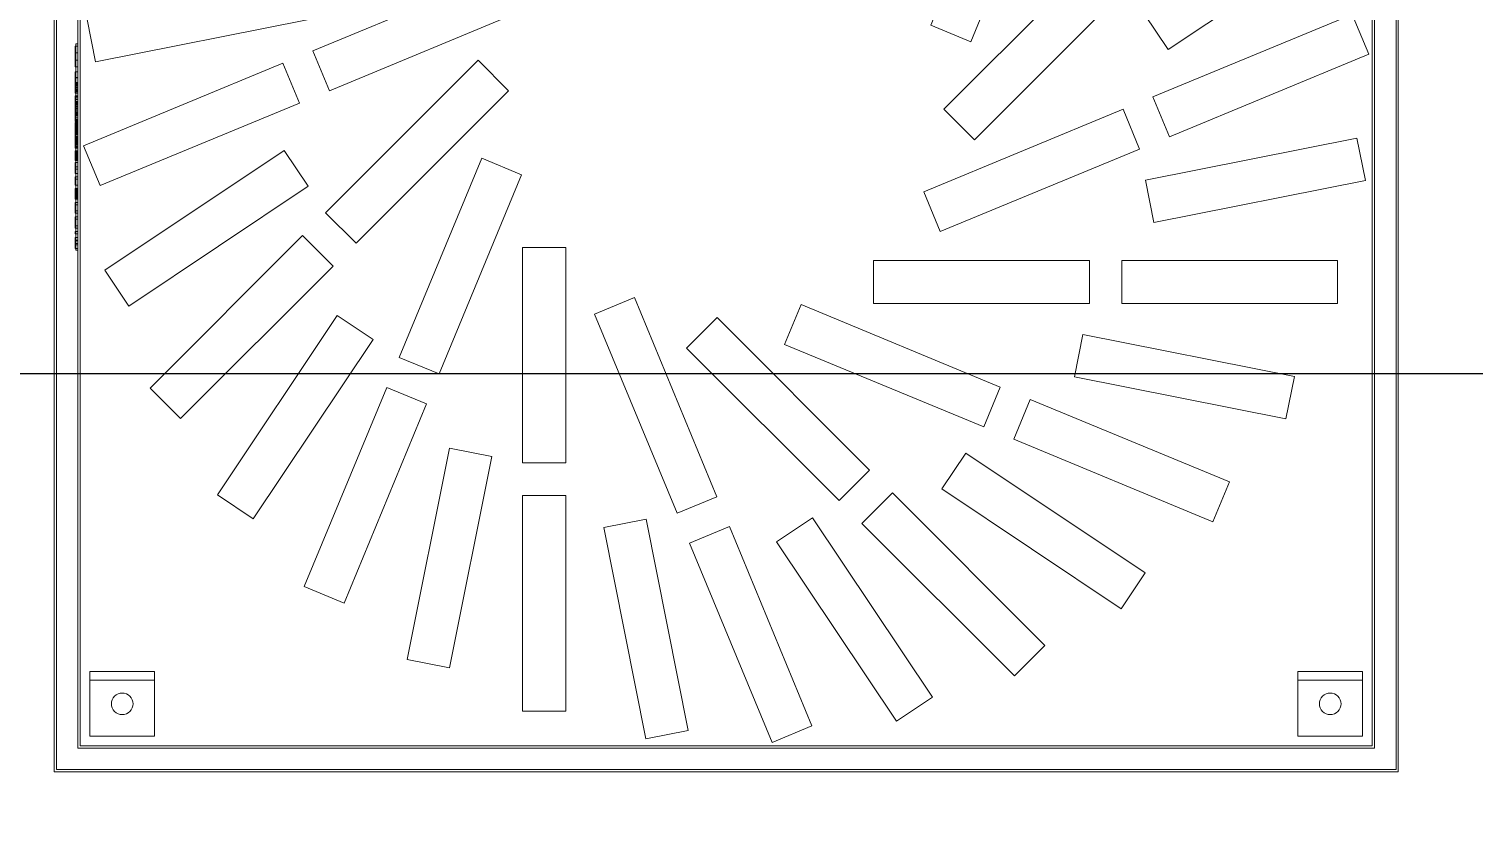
# Model space of a CAD drawing. Header units: inches. Extents: x -772 to 6765, y -813 to 4093.
# Drawn here: x 1414.7 to 1481.7, y 1009 to 1045.8 of the extents above; entities that cross this region are included whole.
import ezdxf

# ---------------------------------------------------------------- set-up
doc = ezdxf.new("R2010")
doc.units = ezdxf.units.IN
doc.header["$MEASUREMENT"] = 0
doc.layers.add('MTY-EMIS-KANALI', color=150, linetype='Continuous', lineweight=0)
doc.layers.add('VDI3805_Objects', color=7, linetype='Continuous', lineweight=0)
doc.layers.add('MTY-UFLEME-KANALI', color=20, linetype='Continuous')

# ---------------------------------------------------------------- blocks, each defined once
blk = doc.blocks.new('150_970_03')
at = {"layer": 'VDI3805_Objects', "color": 7}
for p, q in [((-0.0696, 0.3005), (-0.0696, 0.3015)), ((-0.0696, 0.3015), (0.026, 0.3015)), ((0.026, 0.3005), (0.026, 0.3015)), ((0.026, 0.3005), (-0.0696, 0.3005))]:
    blk.add_line(p, q, dxfattribs=at)
at = {"layer": 'VDI3805_Objects', "color": 38}
for p, q in [((-0.06715, 0.3018), (-0.06884, 0.3018)), ((-0.06884, 0.3018), (-0.06884, 0.3006)), ((-0.06884, 0.3018), (-0.0666, 0.3018)), ((-0.06527, 0.3018), (-0.06715, 0.3018)), ((-0.06715, 0.3018), (-0.06715, 0.3006)), ((-0.0666, 0.3018), (-0.0666, 0.3006)), ((-0.065, 0.3018), (-0.06527, 0.3018)), ((-0.06527, 0.3018), (-0.06527, 0.3006)), ((-0.065, 0.3018), (-0.06382, 0.3018)), ((-0.065, 0.3018), (-0.065, 0.3006)), ((-0.06382, 0.3018), (-0.06382, 0.3006)), ((-0.06094, 0.3018), (-0.06214, 0.3018)), ((-0.06214, 0.3006), (-0.06214, 0.3018)), ((-0.06094, 0.3006), (-0.06094, 0.3018)), ((-0.05834, 0.3018), (-0.05944, 0.3018)), ((-0.05944, 0.3018), (-0.05944, 0.3006)), ((-0.05944, 0.3018), (-0.05833, 0.3018)), ((-0.05532, 0.3018), (-0.05834, 0.3018)), ((-0.05834, 0.3018), (-0.05834, 0.3006)), ((-0.05833, 0.3018), (-0.05833, 0.3006)), ((-0.05833, 0.3018), (-0.05534, 0.3018)), ((-0.05534, 0.3018), (-0.05534, 0.3006)), ((-0.05534, 0.3018), (-0.05414, 0.3018)), ((-0.05414, 0.3018), (-0.05532, 0.3018)), ((-0.05532, 0.3018), (-0.05532, 0.3006)), ((-0.05414, 0.3018), (-0.05414, 0.3006)), ((-0.05134, 0.3018), (-0.05254, 0.3018)), ((-0.05254, 0.3018), (-0.05254, 0.3006)), ((-0.04864, 0.3018), (-0.05134, 0.3018)), ((-0.05134, 0.3018), (-0.05134, 0.3006)), ((-0.04864, 0.3018), (-0.04754, 0.3018)), ((-0.04864, 0.3018), (-0.04864, 0.3006)), ((-0.04754, 0.3018), (-0.04754, 0.3006)), ((-0.04592, 0.3018), (-0.04593, 0.3018)), ((-0.04593, 0.3018), (-0.04593, 0.3006)), ((-0.04593, 0.3018), (-0.04537, 0.3018)), ((-0.04537, 0.3018), (-0.04593, 0.3018)), ((-0.04593, 0.3018), (-0.04593, 0.3006)), ((-0.04593, 0.3018), (-0.04592, 0.3018)), ((-0.04592, 0.3018), (-0.04559, 0.3018)), ((-0.04558, 0.3018), (-0.04592, 0.3018)), ((-0.04592, 0.3018), (-0.04592, 0.3006)), ((-0.04559, 0.3018), (-0.04559, 0.3006)), ((-0.04559, 0.3018), (-0.04532, 0.3018)), ((-0.04531, 0.3018), (-0.04558, 0.3018)), ((-0.04558, 0.3018), (-0.04558, 0.3006)), ((-0.04537, 0.3018), (-0.04537, 0.3006)), ((-0.04537, 0.3018), (-0.04477, 0.3018)), ((-0.04477, 0.3018), (-0.04537, 0.3018)), ((-0.04537, 0.3018), (-0.04537, 0.3006)), ((-0.04532, 0.3018), (-0.04532, 0.3006)), ((-0.04532, 0.3018), (-0.045, 0.3018)), ((-0.04499, 0.3018), (-0.04531, 0.3018)), ((-0.04531, 0.3018), (-0.04531, 0.3006)), ((-0.045, 0.3018), (-0.045, 0.3006)), ((-0.045, 0.3018), (-0.04465, 0.3018)), ((-0.04464, 0.3018), (-0.04499, 0.3018)), ((-0.04499, 0.3018), (-0.04499, 0.3006)), ((-0.04477, 0.3018), (-0.04477, 0.3006)), ((-0.04477, 0.3018), (-0.04415, 0.3018)), ((-0.04415, 0.3018), (-0.04477, 0.3018)), ((-0.04477, 0.3018), (-0.04477, 0.3006)), ((-0.04465, 0.3018), (-0.04465, 0.3006)), ((-0.04465, 0.3018), (-0.04428, 0.3018)), ((-0.04427, 0.3018), (-0.04464, 0.3018)), ((-0.04464, 0.3018), (-0.04464, 0.3006)), ((-0.04428, 0.3018), (-0.04428, 0.3006)), ((-0.04428, 0.3018), (-0.04392, 0.3018)), ((-0.04391, 0.3018), (-0.04427, 0.3018)), ((-0.04427, 0.3018), (-0.04427, 0.3006)), ((-0.04415, 0.3018), (-0.04415, 0.3006)), ((-0.04415, 0.3018), (-0.04353, 0.3018)), ((-0.04353, 0.3018), (-0.04415, 0.3018)), ((-0.04415, 0.3018), (-0.04415, 0.3006)), ((-0.04392, 0.3018), (-0.04392, 0.3006)), ((-0.04392, 0.3018), (-0.04356, 0.3018)), ((-0.04355, 0.3018), (-0.04391, 0.3018)), ((-0.04391, 0.3018), (-0.04391, 0.3006)), ((-0.04356, 0.3018), (-0.04356, 0.3006)), ((-0.04356, 0.3018), (-0.04323, 0.3018)), ((-0.04322, 0.3018), (-0.04355, 0.3018)), ((-0.04355, 0.3018), (-0.04355, 0.3006)), ((-0.04353, 0.3018), (-0.04353, 0.3006)), ((-0.04353, 0.3018), (-0.04294, 0.3018)), ((-0.04294, 0.3018), (-0.04353, 0.3018)), ((-0.04353, 0.3018), (-0.04353, 0.3006)), ((-0.04323, 0.3018), (-0.04323, 0.3006)), ((-0.04323, 0.3018), (-0.04294, 0.3018)), ((-0.04293, 0.3018), (-0.04322, 0.3018)), ((-0.04322, 0.3018), (-0.04322, 0.3006)), ((-0.04294, 0.3018), (-0.04294, 0.3006)), ((-0.04294, 0.3018), (-0.0427, 0.3018)), ((-0.04294, 0.3018), (-0.04294, 0.3006)), ((-0.04294, 0.3018), (-0.04239, 0.3018)), ((-0.04239, 0.3018), (-0.04294, 0.3018)), ((-0.04294, 0.3018), (-0.04294, 0.3006)), ((-0.0427, 0.3018), (-0.04293, 0.3018)), ((-0.04293, 0.3018), (-0.04293, 0.3006)), ((-0.0427, 0.3018), (-0.0427, 0.3006)), ((-0.0427, 0.3018), (-0.04253, 0.3018)), ((-0.04252, 0.3018), (-0.0427, 0.3018)), ((-0.0427, 0.3018), (-0.0427, 0.3006)), ((-0.04253, 0.3018), (-0.04253, 0.3006)), ((-0.04253, 0.3018), (-0.04241, 0.3018)), ((-0.04241, 0.3018), (-0.04252, 0.3018)), ((-0.04252, 0.3018), (-0.04252, 0.3006)), ((-0.04241, 0.3018), (-0.04241, 0.3006)), ((-0.04241, 0.3018), (-0.04238, 0.3018)), ((-0.04238, 0.3018), (-0.04241, 0.3018)), ((-0.04241, 0.3018), (-0.04241, 0.3006)), ((-0.04239, 0.3018), (-0.04239, 0.3006)), ((-0.04239, 0.3018), (-0.04191, 0.3018)), ((-0.04191, 0.3018), (-0.04239, 0.3018)), ((-0.04239, 0.3018), (-0.04239, 0.3006)), ((-0.04238, 0.3018), (-0.04238, 0.3006)), ((-0.04191, 0.3018), (-0.04191, 0.3006)), ((-0.04191, 0.3018), (-0.04152, 0.3018)), ((-0.04152, 0.3018), (-0.04191, 0.3018)), ((-0.04191, 0.3018), (-0.04191, 0.3006)), ((-0.04152, 0.3018), (-0.04152, 0.3006)), ((-0.04152, 0.3018), (-0.04123, 0.3018)), ((-0.04123, 0.3018), (-0.04123, 0.3006)), ((-0.04123, 0.3018), (-0.04105, 0.3018)), ((-0.04105, 0.3018), (-0.04105, 0.3006)), ((-0.04105, 0.3018), (-0.04099, 0.3018)), ((-0.04099, 0.3018), (-0.04099, 0.3006)), ((-0.03944, 0.3018), (-0.03564, 0.3018)), ((-0.03944, 0.3018), (-0.03944, 0.3006)), ((-0.03944, 0.3018), (-0.03674, 0.3018)), ((-0.03674, 0.3018), (-0.03674, 0.3006)), ((-0.03564, 0.3018), (-0.03564, 0.3006)), ((-0.02894, 0.3018), (-0.03414, 0.3018)), ((-0.03414, 0.3018), (-0.03414, 0.3006)), ((-0.03414, 0.3018), (-0.03214, 0.3018)), ((-0.03214, 0.3018), (-0.03214, 0.3006)), ((-0.03214, 0.3018), (-0.03094, 0.3018)), ((-0.03094, 0.3018), (-0.03094, 0.3006)), ((-0.03094, 0.3018), (-0.02894, 0.3018)), ((-0.02894, 0.3018), (-0.02894, 0.3006)), ((-0.02808, 0.3018), (-0.02812, 0.3018)), ((-0.02812, 0.3018), (-0.02812, 0.3006)), ((-0.02808, 0.3018), (-0.02794, 0.3018)), ((-0.02808, 0.3018), (-0.02808, 0.3006)), ((-0.02794, 0.3018), (-0.02794, 0.3006)), ((-0.02794, 0.3018), (-0.02773, 0.3018)), ((-0.02776, 0.3006), (-0.02776, 0.3018)), ((-0.02776, 0.3018), (-0.02772, 0.3018)), ((-0.02773, 0.3018), (-0.02773, 0.3006)), ((-0.02773, 0.3018), (-0.02745, 0.3018)), ((-0.02772, 0.3006), (-0.02772, 0.3018)), ((-0.02772, 0.3018), (-0.02761, 0.3018)), ((-0.02761, 0.3006), (-0.02761, 0.3018)), ((-0.02761, 0.3018), (-0.02743, 0.3018)), ((-0.02745, 0.3018), (-0.02745, 0.3006)), ((-0.02745, 0.3018), (-0.0271, 0.3018)), ((-0.02743, 0.3006), (-0.02743, 0.3018)), ((-0.02743, 0.3018), (-0.02719, 0.3018)), ((-0.02719, 0.3006), (-0.02719, 0.3018)), ((-0.02719, 0.3018), (-0.0269, 0.3018)), ((-0.0271, 0.3018), (-0.0271, 0.3006)), ((-0.0271, 0.3018), (-0.0267, 0.3018)), ((-0.02628, 0.3018), (-0.02695, 0.3018)), ((-0.02695, 0.3018), (-0.02695, 0.3006)), ((-0.02695, 0.3018), (-0.0265, 0.3018)), ((-0.02693, 0.3018), (-0.02695, 0.3018)), ((-0.02695, 0.3018), (-0.02694, 0.3018)), ((-0.02695, 0.3018), (-0.02695, 0.3006)), ((-0.02694, 0.3018), (-0.0269, 0.3018)), ((-0.02694, 0.3018), (-0.02694, 0.3006)), ((-0.02687, 0.3018), (-0.02693, 0.3018)), ((-0.02693, 0.3018), (-0.02693, 0.3006)), ((-0.0269, 0.3006), (-0.0269, 0.3018)), ((-0.0269, 0.3018), (-0.02656, 0.3018)), ((-0.0269, 0.3018), (-0.02684, 0.3018)), ((-0.0269, 0.3018), (-0.0269, 0.3006)), ((-0.0268, 0.3018), (-0.02687, 0.3018)), ((-0.02687, 0.3018), (-0.02687, 0.3006)), ((-0.02674, 0.3018), (-0.02684, 0.3018)), ((-0.02684, 0.3018), (-0.02684, 0.3006)), ((-0.02669, 0.3018), (-0.0268, 0.3018)), ((-0.0268, 0.3018), (-0.0268, 0.3006)), ((-0.02663, 0.3018), (-0.02674, 0.3018)), ((-0.02674, 0.3018), (-0.02674, 0.3006)), ((-0.0267, 0.3018), (-0.0267, 0.3006)), ((-0.0267, 0.3018), (-0.02627, 0.3018)), ((-0.02657, 0.3018), (-0.02669, 0.3018)), ((-0.02669, 0.3018), (-0.02669, 0.3006)), ((-0.0265, 0.3018), (-0.02663, 0.3018)), ((-0.02663, 0.3018), (-0.02663, 0.3006)), ((-0.02643, 0.3018), (-0.02657, 0.3018)), ((-0.02657, 0.3018), (-0.02657, 0.3006)), ((-0.02656, 0.3006), (-0.02656, 0.3018)), ((-0.02656, 0.3018), (-0.0262, 0.3018)), ((-0.02653, 0.3006), (-0.02653, 0.3018)), ((-0.02653, 0.3018), (-0.02652, 0.3018)), ((-0.02652, 0.3006), (-0.02652, 0.3018)), ((-0.02652, 0.3018), (-0.0265, 0.3018)), ((-0.02635, 0.3018), (-0.0265, 0.3018)), ((-0.0265, 0.3018), (-0.0265, 0.3006)), ((-0.0265, 0.3018), (-0.0265, 0.3006)), ((-0.0265, 0.3018), (-0.02582, 0.3018)), ((-0.0265, 0.3006), (-0.0265, 0.3018)), ((-0.0265, 0.3018), (-0.02647, 0.3018)), ((-0.02647, 0.3006), (-0.02647, 0.3018)), ((-0.02647, 0.3018), (-0.02643, 0.3018)), ((-0.02628, 0.3018), (-0.02643, 0.3018)), ((-0.02643, 0.3018), (-0.02643, 0.3006)), ((-0.02643, 0.3006), (-0.02643, 0.3018)), ((-0.02643, 0.3018), (-0.02638, 0.3018)), ((-0.02638, 0.3006), (-0.02638, 0.3018)), ((-0.02638, 0.3018), (-0.02633, 0.3018)), ((-0.0262, 0.3018), (-0.02635, 0.3018)), ((-0.02635, 0.3018), (-0.02635, 0.3006)), ((-0.02633, 0.3006), (-0.02633, 0.3018)), ((-0.02633, 0.3018), (-0.02626, 0.3018)), ((-0.02628, 0.3018), (-0.02628, 0.3006)), ((-0.02627, 0.3018), (-0.02627, 0.3006)), ((-0.02627, 0.3018), (-0.02582, 0.3018)), ((-0.02626, 0.3006), (-0.02626, 0.3018)), ((-0.0262, 0.3018), (-0.02626, 0.3018)), ((-0.0262, 0.3006), (-0.0262, 0.3018)), ((-0.0262, 0.3018), (-0.02582, 0.3018)), ((-0.02492, 0.3018), (-0.0262, 0.3018)), ((-0.0262, 0.3018), (-0.0262, 0.3006)), ((-0.02529, 0.3018), (-0.0262, 0.3018)), ((-0.02582, 0.3006), (-0.02582, 0.3018)), ((-0.02582, 0.3018), (-0.02544, 0.3018)), ((-0.02582, 0.3018), (-0.02537, 0.3018)), ((-0.02582, 0.3018), (-0.02582, 0.3006)), ((-0.02582, 0.3018), (-0.02529, 0.3018)), ((-0.02544, 0.3006), (-0.02544, 0.3018)), ((-0.02544, 0.3018), (-0.02508, 0.3018)), ((-0.02494, 0.3018), (-0.02537, 0.3018)), ((-0.02537, 0.3018), (-0.02537, 0.3006)), ((-0.02529, 0.3018), (-0.02529, 0.3006)), ((-0.02529, 0.3018), (-0.02492, 0.3018)), ((-0.02508, 0.3006), (-0.02508, 0.3018)), ((-0.02508, 0.3018), (-0.02474, 0.3018)), ((-0.02454, 0.3018), (-0.02494, 0.3018)), ((-0.02494, 0.3018), (-0.02494, 0.3006)), ((-0.02492, 0.3018), (-0.02492, 0.3006)), ((-0.02474, 0.3006), (-0.02474, 0.3018)), ((-0.02474, 0.3018), (-0.02445, 0.3018)), ((-0.02419, 0.3018), (-0.02454, 0.3018)), ((-0.02454, 0.3018), (-0.02454, 0.3006)), ((-0.02445, 0.3006), (-0.02445, 0.3018)), ((-0.02445, 0.3018), (-0.02421, 0.3018)), ((-0.02421, 0.3006), (-0.02421, 0.3018)), ((-0.02421, 0.3018), (-0.02403, 0.3018)), ((-0.02391, 0.3018), (-0.02419, 0.3018)), ((-0.02419, 0.3018), (-0.02419, 0.3006)), ((-0.02403, 0.3006), (-0.02403, 0.3018)), ((-0.02403, 0.3018), (-0.02392, 0.3018)), ((-0.02392, 0.3006), (-0.02392, 0.3018)), ((-0.02388, 0.3018), (-0.02392, 0.3018)), ((-0.02391, 0.3018), (-0.0237, 0.3018)), ((-0.02391, 0.3018), (-0.02391, 0.3006)), ((-0.02388, 0.3006), (-0.02388, 0.3018)), ((-0.0237, 0.3018), (-0.0237, 0.3006)), ((-0.0237, 0.3018), (-0.02356, 0.3018)), ((-0.02356, 0.3018), (-0.02356, 0.3006)), ((-0.02356, 0.3018), (-0.02352, 0.3018)), ((-0.02352, 0.3018), (-0.02352, 0.3006)), ((-0.02205, 0.3018), (-0.0224, 0.3018)), ((-0.0224, 0.3018), (-0.0224, 0.3006)), ((-0.0224, 0.3018), (-0.01929, 0.3018)), ((-0.01894, 0.3018), (-0.02205, 0.3018)), ((-0.02205, 0.3018), (-0.02205, 0.3006)), ((-0.01881, 0.3018), (-0.02192, 0.3018)), ((-0.02192, 0.3018), (-0.02192, 0.3006)), ((-0.02192, 0.3018), (-0.01351, 0.3018)), ((-0.02119, 0.3018), (-0.02155, 0.3018)), ((-0.02155, 0.3018), (-0.02155, 0.3006)), ((-0.02155, 0.3018), (-0.01844, 0.3018)), ((-0.01808, 0.3018), (-0.02119, 0.3018)), ((-0.02119, 0.3018), (-0.02119, 0.3006)), ((-0.02035, 0.3018), (-0.0207, 0.3018)), ((-0.0207, 0.3018), (-0.0207, 0.3006)), ((-0.0207, 0.3018), (-0.01759, 0.3018)), ((-0.01724, 0.3018), (-0.02035, 0.3018)), ((-0.02035, 0.3018), (-0.02035, 0.3006)), ((-0.01949, 0.3018), (-0.01984, 0.3018)), ((-0.01984, 0.3018), (-0.01984, 0.3006)), ((-0.01984, 0.3018), (-0.01673, 0.3018)), ((-0.01708, 0.3018), (-0.01949, 0.3018)), ((-0.01949, 0.3018), (-0.01949, 0.3006)), ((-0.01929, 0.3018), (-0.01929, 0.3006)), ((-0.01929, 0.3018), (-0.01894, 0.3018)), ((-0.01864, 0.3018), (-0.01899, 0.3018)), ((-0.01899, 0.3018), (-0.01899, 0.3006)), ((-0.01899, 0.3018), (-0.01758, 0.3018)), ((-0.01894, 0.3018), (-0.01894, 0.3006)), ((-0.0104, 0.3018), (-0.01881, 0.3018)), ((-0.01881, 0.3018), (-0.01881, 0.3006)), ((-0.01793, 0.3018), (-0.01864, 0.3018)), ((-0.01864, 0.3018), (-0.01864, 0.3006)), ((-0.01844, 0.3018), (-0.01844, 0.3006)), ((-0.01844, 0.3018), (-0.01808, 0.3018)), ((-0.01808, 0.3018), (-0.01808, 0.3006)), ((-0.01758, 0.3018), (-0.01793, 0.3018)), ((-0.01793, 0.3018), (-0.01793, 0.3006)), ((-0.01759, 0.3018), (-0.01759, 0.3006)), ((-0.01759, 0.3018), (-0.01724, 0.3018)), ((-0.01758, 0.3018), (-0.01758, 0.3006)), ((-0.01724, 0.3018), (-0.01724, 0.3006)), ((-0.01673, 0.3018), (-0.01708, 0.3018)), ((-0.01708, 0.3018), (-0.01708, 0.3006)), ((-0.01673, 0.3018), (-0.01673, 0.3006)), ((-0.01604, 0.3018), (-0.01293, 0.3018)), ((-0.01569, 0.3018), (-0.01604, 0.3018)), ((-0.01604, 0.3018), (-0.01604, 0.3006)), ((-0.01344, 0.3018), (-0.0157, 0.3018)), ((-0.0157, 0.3018), (-0.0157, 0.3006)), ((-0.0157, 0.3018), (-0.01535, 0.3018)), ((-0.01258, 0.3018), (-0.01569, 0.3018)), ((-0.01569, 0.3018), (-0.01569, 0.3006)), ((-0.01535, 0.3018), (-0.01379, 0.3018)), ((-0.01535, 0.3018), (-0.01535, 0.3006)), ((-0.0152, 0.3018), (-0.01208, 0.3018)), ((-0.01485, 0.3018), (-0.0152, 0.3018)), ((-0.0152, 0.3018), (-0.0152, 0.3006)), ((-0.01428, 0.3018), (-0.01485, 0.3018)), ((-0.01485, 0.3018), (-0.01485, 0.3006)), ((-0.01485, 0.3018), (-0.01457, 0.3018)), ((-0.01173, 0.3018), (-0.01485, 0.3018)), ((-0.01485, 0.3018), (-0.01485, 0.3006)), ((-0.01457, 0.3018), (-0.01457, 0.3006)), ((-0.01457, 0.3018), (-0.01428, 0.3018)), ((-0.01434, 0.3018), (-0.01123, 0.3018)), ((-0.01399, 0.3018), (-0.01434, 0.3018)), ((-0.01434, 0.3018), (-0.01434, 0.3006)), ((-0.01428, 0.3018), (-0.01428, 0.3006)), ((-0.01088, 0.3018), (-0.01399, 0.3018)), ((-0.01399, 0.3018), (-0.01399, 0.3006)), ((-0.01379, 0.3018), (-0.01379, 0.3006)), ((-0.01379, 0.3018), (-0.01344, 0.3018)), ((-0.01351, 0.3018), (-0.0104, 0.3018)), ((-0.01351, 0.3018), (-0.01351, 0.3006)), ((-0.01344, 0.3018), (-0.01344, 0.3006)), ((-0.01293, 0.3018), (-0.01293, 0.3006)), ((-0.01293, 0.3018), (-0.01258, 0.3018)), ((-0.01258, 0.3018), (-0.01258, 0.3006)), ((-0.01208, 0.3018), (-0.01208, 0.3006)), ((-0.01208, 0.3018), (-0.01173, 0.3018)), ((-0.01173, 0.3018), (-0.01173, 0.3006)), ((-0.01123, 0.3018), (-0.01123, 0.3006)), ((-0.01123, 0.3018), (-0.01088, 0.3018)), ((-0.01088, 0.3018), (-0.01088, 0.3006)), ((-0.0104, 0.3018), (-0.0104, 0.3006)), ((-0.00988, 0.3018), (-0.01, 0.3018)), ((-0.01, 0.3018), (-0.01, 0.3006)), ((-0.00954, 0.3018), (-0.00988, 0.3018)), ((-0.00988, 0.3018), (-0.00988, 0.3006)), ((-0.00899, 0.3018), (-0.00954, 0.3018)), ((-0.00954, 0.3018), (-0.00954, 0.3006)), ((-0.00824, 0.3018), (-0.00899, 0.3018)), ((-0.00899, 0.3018), (-0.00899, 0.3006)), ((-0.00733, 0.3018), (-0.00824, 0.3018)), ((-0.00824, 0.3018), (-0.00824, 0.3006)), ((-0.0063, 0.3018), (-0.00733, 0.3018)), ((-0.00733, 0.3018), (-0.00733, 0.3006)), ((-0.00724, 0.3018), (-0.0073, 0.3018)), ((-0.0073, 0.3006), (-0.0073, 0.3018)), ((-0.00724, 0.3006), (-0.00724, 0.3018)), ((-0.00705, 0.3018), (-0.00724, 0.3018)), ((-0.00705, 0.3006), (-0.00705, 0.3018)), ((-0.00674, 0.3018), (-0.00705, 0.3018)), ((-0.00674, 0.3006), (-0.00674, 0.3018)), ((-0.00633, 0.3018), (-0.00674, 0.3018)), ((-0.00633, 0.3006), (-0.00633, 0.3018)), ((-0.00583, 0.3018), (-0.00633, 0.3018)), ((-0.00517, 0.3018), (-0.0063, 0.3018)), ((-0.0063, 0.3018), (-0.0063, 0.3006)), ((-0.00583, 0.3006), (-0.00583, 0.3018)), ((-0.00526, 0.3018), (-0.00583, 0.3018)), ((-0.00464, 0.3018), (-0.00526, 0.3018)), ((-0.00526, 0.3006), (-0.00526, 0.3018)), ((-0.004, 0.3018), (-0.00517, 0.3018)), ((-0.00517, 0.3018), (-0.00517, 0.3006)), ((-0.00464, 0.3006), (-0.00464, 0.3018)), ((-0.004, 0.3018), (-0.00464, 0.3018)), ((-0.00283, 0.3018), (-0.004, 0.3018)), ((-0.004, 0.3018), (-0.004, 0.3006)), ((-0.00336, 0.3018), (-0.004, 0.3018)), ((-0.00336, 0.3006), (-0.00336, 0.3018)), ((-0.00274, 0.3018), (-0.00336, 0.3018)), ((-0.0017, 0.3018), (-0.00283, 0.3018)), ((-0.00283, 0.3018), (-0.00283, 0.3006)), ((-0.00274, 0.3006), (-0.00274, 0.3018)), ((-0.00217, 0.3018), (-0.00274, 0.3018)), ((-0.00217, 0.3006), (-0.00217, 0.3018)), ((-0.00167, 0.3018), (-0.00217, 0.3018)), ((-0.00067, 0.3018), (-0.0017, 0.3018)), ((-0.0017, 0.3018), (-0.0017, 0.3006)), ((-0.00167, 0.3006), (-0.00167, 0.3018)), ((-0.00126, 0.3018), (-0.00167, 0.3018)), ((-0.00126, 0.3006), (-0.00126, 0.3018)), ((-0.00095, 0.3018), (-0.00126, 0.3018)), ((-0.00095, 0.3006), (-0.00095, 0.3018)), ((-0.00076, 0.3018), (-0.00095, 0.3018)), ((-0.0007, 0.3018), (-0.00076, 0.3018)), ((-0.00076, 0.3006), (-0.00076, 0.3018)), ((-0.0007, 0.3006), (-0.0007, 0.3018)), ((0.00024, 0.3018), (-0.00067, 0.3018)), ((-0.00067, 0.3018), (-0.00067, 0.3006)), ((0.00099, 0.3018), (0.00024, 0.3018)), ((0.00024, 0.3018), (0.00024, 0.3006)), ((0.00154, 0.3018), (0.00099, 0.3018)), ((0.00099, 0.3018), (0.00099, 0.3006)), ((0.00188, 0.3018), (0.00154, 0.3018)), ((0.00154, 0.3018), (0.00154, 0.3006)), ((0.002, 0.3018), (0.00188, 0.3018)), ((0.00188, 0.3018), (0.00188, 0.3006)), ((0.002, 0.3018), (0.002, 0.3006)), ((0.00572, 0.3018), (0.0031, 0.3018)), ((0.0031, 0.3018), (0.0031, 0.3006)), ((0.0031, 0.3018), (0.00716, 0.3018)), ((0.00372, 0.3018), (0.00382, 0.3018)), ((0.00372, 0.3018), (0.0038, 0.3018)), ((0.00372, 0.3018), (0.00372, 0.3006)), ((0.0038, 0.3018), (0.00405, 0.3018)), ((0.0038, 0.3018), (0.0038, 0.3006)), ((0.00382, 0.3018), (0.00382, 0.3006)), ((0.00382, 0.3018), (0.00407, 0.3018)), ((0.00405, 0.3018), (0.00445, 0.3018)), ((0.00405, 0.3018), (0.00405, 0.3006)), ((0.00407, 0.3018), (0.00407, 0.3006)), ((0.00407, 0.3018), (0.00449, 0.3018)), ((0.00445, 0.3018), (0.005, 0.3018)), ((0.00445, 0.3018), (0.00445, 0.3006)), ((0.00449, 0.3018), (0.00449, 0.3006)), ((0.00449, 0.3018), (0.00504, 0.3018)), ((0.005, 0.3018), (0.00566, 0.3018)), ((0.005, 0.3018), (0.005, 0.3006)), ((0.00504, 0.3018), (0.00504, 0.3006)), ((0.00504, 0.3018), (0.00572, 0.3018)), ((0.00642, 0.3018), (0.00566, 0.3018)), ((0.00566, 0.3018), (0.00566, 0.3006)), ((0.00572, 0.3018), (0.00572, 0.3006)), ((0.00725, 0.3018), (0.00642, 0.3018)), ((0.00642, 0.3018), (0.00642, 0.3006)), ((0.0065, 0.3006), (0.0065, 0.3018)), ((0.0065, 0.3018), (0.00653, 0.3018)), ((0.00653, 0.3006), (0.00653, 0.3018)), ((0.00653, 0.3018), (0.00662, 0.3018)), ((0.00662, 0.3006), (0.00662, 0.3018)), ((0.00662, 0.3018), (0.00677, 0.3018)), ((0.00697, 0.3018), (0.00677, 0.3018)), ((0.00677, 0.3006), (0.00677, 0.3018)), ((0.00697, 0.3006), (0.00697, 0.3018)), ((0.00721, 0.3018), (0.00697, 0.3018)), ((0.00716, 0.3018), (0.00716, 0.3006)), ((0.00716, 0.3018), (0.0103, 0.3018)), ((0.00721, 0.3006), (0.00721, 0.3018)), ((0.00749, 0.3018), (0.00721, 0.3018)), ((0.0081, 0.3018), (0.00725, 0.3018)), ((0.00725, 0.3018), (0.00725, 0.3006)), ((0.00749, 0.3006), (0.00749, 0.3018)), ((0.00779, 0.3018), (0.00749, 0.3018)), ((0.00779, 0.3006), (0.00779, 0.3018)), ((0.0081, 0.3018), (0.00779, 0.3018)), ((0.0131, 0.3018), (0.0081, 0.3018)), ((0.0081, 0.3018), (0.0081, 0.3006)), ((0.0081, 0.3006), (0.0081, 0.3018)), ((0.0081, 0.3018), (0.0104, 0.3018)), ((0.0103, 0.3018), (0.0131, 0.3018)), ((0.0103, 0.3018), (0.0103, 0.3006)), ((0.0104, 0.3006), (0.0104, 0.3018)), ((0.0131, 0.3018), (0.0131, 0.3006)), ((0.025, 0.3018), (0.0153, 0.3018)), ((0.0153, 0.3018), (0.0153, 0.3006)), ((0.0153, 0.3018), (0.0185, 0.3018)), ((0.0185, 0.3018), (0.0218, 0.3018)), ((0.0185, 0.3018), (0.0185, 0.3006)), ((0.0218, 0.3018), (0.0218, 0.3006)), ((0.0218, 0.3018), (0.025, 0.3018)), ((0.025, 0.3018), (0.025, 0.3006)), ((-0.06884, 0.3006), (-0.06715, 0.3006)), ((-0.0666, 0.3006), (-0.06884, 0.3006)), ((-0.06715, 0.3006), (-0.06527, 0.3006)), ((-0.06527, 0.3006), (-0.065, 0.3006)), ((-0.06382, 0.3006), (-0.065, 0.3006)), ((-0.06094, 0.3006), (-0.06214, 0.3006)), ((-0.05944, 0.3006), (-0.05834, 0.3006)), ((-0.05833, 0.3006), (-0.05944, 0.3006)), ((-0.05834, 0.3006), (-0.05532, 0.3006)), ((-0.05534, 0.3006), (-0.05833, 0.3006)), ((-0.05414, 0.3006), (-0.05534, 0.3006)), ((-0.05532, 0.3006), (-0.05414, 0.3006)), ((-0.05254, 0.3006), (-0.05134, 0.3006)), ((-0.05134, 0.3006), (-0.04864, 0.3006)), ((-0.04754, 0.3006), (-0.04864, 0.3006)), ((-0.04593, 0.3006), (-0.04592, 0.3006)), ((-0.04537, 0.3006), (-0.04593, 0.3006)), ((-0.04593, 0.3006), (-0.04537, 0.3006)), ((-0.04592, 0.3006), (-0.04593, 0.3006)), ((-0.04559, 0.3006), (-0.04592, 0.3006)), ((-0.04592, 0.3006), (-0.04558, 0.3006)), ((-0.04532, 0.3006), (-0.04559, 0.3006)), ((-0.04558, 0.3006), (-0.04531, 0.3006)), ((-0.04477, 0.3006), (-0.04537, 0.3006)), ((-0.04537, 0.3006), (-0.04477, 0.3006)), ((-0.045, 0.3006), (-0.04532, 0.3006)), ((-0.04531, 0.3006), (-0.04499, 0.3006)), ((-0.04465, 0.3006), (-0.045, 0.3006)), ((-0.04499, 0.3006), (-0.04464, 0.3006)), ((-0.04415, 0.3006), (-0.04477, 0.3006)), ((-0.04477, 0.3006), (-0.04415, 0.3006)), ((-0.04428, 0.3006), (-0.04465, 0.3006)), ((-0.04464, 0.3006), (-0.04427, 0.3006)), ((-0.04392, 0.3006), (-0.04428, 0.3006)), ((-0.04427, 0.3006), (-0.04391, 0.3006)), ((-0.04353, 0.3006), (-0.04415, 0.3006)), ((-0.04415, 0.3006), (-0.04353, 0.3006)), ((-0.04356, 0.3006), (-0.04392, 0.3006)), ((-0.04391, 0.3006), (-0.04355, 0.3006)), ((-0.04323, 0.3006), (-0.04356, 0.3006)), ((-0.04355, 0.3006), (-0.04322, 0.3006)), ((-0.04294, 0.3006), (-0.04353, 0.3006)), ((-0.04353, 0.3006), (-0.04294, 0.3006)), ((-0.04294, 0.3006), (-0.04323, 0.3006)), ((-0.04322, 0.3006), (-0.04293, 0.3006)), ((-0.0427, 0.3006), (-0.04294, 0.3006)), ((-0.04239, 0.3006), (-0.04294, 0.3006)), ((-0.04294, 0.3006), (-0.04239, 0.3006)), ((-0.04293, 0.3006), (-0.0427, 0.3006)), ((-0.04253, 0.3006), (-0.0427, 0.3006)), ((-0.0427, 0.3006), (-0.04252, 0.3006)), ((-0.04241, 0.3006), (-0.04253, 0.3006)), ((-0.04252, 0.3006), (-0.04241, 0.3006)), ((-0.04238, 0.3006), (-0.04241, 0.3006)), ((-0.04241, 0.3006), (-0.04238, 0.3006)), ((-0.04191, 0.3006), (-0.04239, 0.3006)), ((-0.04239, 0.3006), (-0.04191, 0.3006)), ((-0.04152, 0.3006), (-0.04191, 0.3006)), ((-0.04191, 0.3006), (-0.04152, 0.3006)), ((-0.04123, 0.3006), (-0.04152, 0.3006)), ((-0.04105, 0.3006), (-0.04123, 0.3006)), ((-0.04099, 0.3006), (-0.04105, 0.3006)), ((-0.03564, 0.3006), (-0.03944, 0.3006)), ((-0.03674, 0.3006), (-0.03944, 0.3006)), ((-0.03414, 0.3006), (-0.02894, 0.3006)), ((-0.03214, 0.3006), (-0.03414, 0.3006)), ((-0.03094, 0.3006), (-0.03214, 0.3006)), ((-0.02894, 0.3006), (-0.03094, 0.3006)), ((-0.02812, 0.3006), (-0.02808, 0.3006)), ((-0.02794, 0.3006), (-0.02808, 0.3006)), ((-0.02773, 0.3006), (-0.02794, 0.3006)), ((-0.02772, 0.3006), (-0.02776, 0.3006)), ((-0.02745, 0.3006), (-0.02773, 0.3006)), ((-0.02761, 0.3006), (-0.02772, 0.3006)), ((-0.02743, 0.3006), (-0.02761, 0.3006)), ((-0.0271, 0.3006), (-0.02745, 0.3006)), ((-0.02719, 0.3006), (-0.02743, 0.3006)), ((-0.0269, 0.3006), (-0.02719, 0.3006)), ((-0.0267, 0.3006), (-0.0271, 0.3006)), ((-0.02695, 0.3006), (-0.02628, 0.3006)), ((-0.0265, 0.3006), (-0.02695, 0.3006)), ((-0.02694, 0.3006), (-0.02695, 0.3006)), ((-0.02695, 0.3006), (-0.02694, 0.3006)), ((-0.02693, 0.3006), (-0.02695, 0.3006)), ((-0.0269, 0.3006), (-0.02694, 0.3006)), ((-0.02687, 0.3006), (-0.02693, 0.3006)), ((-0.02656, 0.3006), (-0.0269, 0.3006)), ((-0.02684, 0.3006), (-0.0269, 0.3006)), ((-0.0268, 0.3006), (-0.02687, 0.3006)), ((-0.02684, 0.3006), (-0.02674, 0.3006)), ((-0.02669, 0.3006), (-0.0268, 0.3006)), ((-0.02674, 0.3006), (-0.02663, 0.3006)), ((-0.02627, 0.3006), (-0.0267, 0.3006)), ((-0.02657, 0.3006), (-0.02669, 0.3006)), ((-0.02663, 0.3006), (-0.0265, 0.3006)), ((-0.02643, 0.3006), (-0.02657, 0.3006)), ((-0.0262, 0.3006), (-0.02656, 0.3006)), ((-0.02652, 0.3006), (-0.02653, 0.3006)), ((-0.0265, 0.3006), (-0.02652, 0.3006)), ((-0.0265, 0.3006), (-0.02635, 0.3006)), ((-0.02582, 0.3006), (-0.0265, 0.3006)), ((-0.02647, 0.3006), (-0.0265, 0.3006)), ((-0.02643, 0.3006), (-0.02647, 0.3006)), ((-0.02628, 0.3006), (-0.02643, 0.3006)), ((-0.02638, 0.3006), (-0.02643, 0.3006)), ((-0.02633, 0.3006), (-0.02638, 0.3006)), ((-0.02635, 0.3006), (-0.0262, 0.3006)), ((-0.02626, 0.3006), (-0.02633, 0.3006)), ((-0.02582, 0.3006), (-0.02627, 0.3006)), ((-0.02626, 0.3006), (-0.0262, 0.3006)), ((-0.02582, 0.3006), (-0.0262, 0.3006)), ((-0.0262, 0.3006), (-0.02492, 0.3006)), ((-0.0262, 0.3006), (-0.02529, 0.3006)), ((-0.02544, 0.3006), (-0.02582, 0.3006)), ((-0.02537, 0.3006), (-0.02582, 0.3006)), ((-0.02529, 0.3006), (-0.02582, 0.3006)), ((-0.02508, 0.3006), (-0.02544, 0.3006)), ((-0.02537, 0.3006), (-0.02494, 0.3006)), ((-0.02492, 0.3006), (-0.02529, 0.3006)), ((-0.02474, 0.3006), (-0.02508, 0.3006)), ((-0.02494, 0.3006), (-0.02454, 0.3006)), ((-0.02445, 0.3006), (-0.02474, 0.3006)), ((-0.02454, 0.3006), (-0.02419, 0.3006)), ((-0.02421, 0.3006), (-0.02445, 0.3006)), ((-0.02403, 0.3006), (-0.02421, 0.3006)), ((-0.02419, 0.3006), (-0.02391, 0.3006)), ((-0.02392, 0.3006), (-0.02403, 0.3006)), ((-0.02392, 0.3006), (-0.02388, 0.3006)), ((-0.0237, 0.3006), (-0.02391, 0.3006)), ((-0.02356, 0.3006), (-0.0237, 0.3006)), ((-0.02352, 0.3006), (-0.02356, 0.3006)), ((-0.0224, 0.3006), (-0.02205, 0.3006)), ((-0.01929, 0.3006), (-0.0224, 0.3006)), ((-0.02205, 0.3006), (-0.01894, 0.3006)), ((-0.02192, 0.3006), (-0.01881, 0.3006)), ((-0.01351, 0.3006), (-0.02192, 0.3006)), ((-0.02155, 0.3006), (-0.02119, 0.3006)), ((-0.01844, 0.3006), (-0.02155, 0.3006)), ((-0.02119, 0.3006), (-0.01808, 0.3006)), ((-0.0207, 0.3006), (-0.02035, 0.3006)), ((-0.01759, 0.3006), (-0.0207, 0.3006)), ((-0.02035, 0.3006), (-0.01724, 0.3006)), ((-0.01984, 0.3006), (-0.01949, 0.3006)), ((-0.01673, 0.3006), (-0.01984, 0.3006)), ((-0.01949, 0.3006), (-0.01708, 0.3006)), ((-0.01894, 0.3006), (-0.01929, 0.3006)), ((-0.01899, 0.3006), (-0.01864, 0.3006)), ((-0.01758, 0.3006), (-0.01899, 0.3006)), ((-0.01881, 0.3006), (-0.0104, 0.3006)), ((-0.01864, 0.3006), (-0.01793, 0.3006)), ((-0.01808, 0.3006), (-0.01844, 0.3006)), ((-0.01793, 0.3006), (-0.01758, 0.3006)), ((-0.01724, 0.3006), (-0.01759, 0.3006)), ((-0.01708, 0.3006), (-0.01673, 0.3006)), ((-0.01293, 0.3006), (-0.01604, 0.3006)), ((-0.01604, 0.3006), (-0.01569, 0.3006)), ((-0.0157, 0.3006), (-0.01344, 0.3006)), ((-0.01535, 0.3006), (-0.0157, 0.3006)), ((-0.01569, 0.3006), (-0.01258, 0.3006)), ((-0.01379, 0.3006), (-0.01535, 0.3006)), ((-0.01208, 0.3006), (-0.0152, 0.3006)), ((-0.0152, 0.3006), (-0.01485, 0.3006)), ((-0.01485, 0.3006), (-0.01428, 0.3006)), ((-0.01457, 0.3006), (-0.01485, 0.3006)), ((-0.01485, 0.3006), (-0.01173, 0.3006)), ((-0.01428, 0.3006), (-0.01457, 0.3006)), ((-0.01123, 0.3006), (-0.01434, 0.3006)), ((-0.01434, 0.3006), (-0.01399, 0.3006)), ((-0.01399, 0.3006), (-0.01088, 0.3006)), ((-0.01344, 0.3006), (-0.01379, 0.3006)), ((-0.0104, 0.3006), (-0.01351, 0.3006)), ((-0.01258, 0.3006), (-0.01293, 0.3006)), ((-0.01173, 0.3006), (-0.01208, 0.3006)), ((-0.01088, 0.3006), (-0.01123, 0.3006)), ((-0.00988, 0.3006), (-0.01, 0.3006)), ((-0.00988, 0.3006), (-0.00954, 0.3006)), ((-0.00954, 0.3006), (-0.00899, 0.3006)), ((-0.00899, 0.3006), (-0.00824, 0.3006)), ((-0.00824, 0.3006), (-0.00733, 0.3006)), ((-0.00733, 0.3006), (-0.0063, 0.3006)), ((-0.0073, 0.3006), (-0.00724, 0.3006)), ((-0.00724, 0.3006), (-0.00705, 0.3006)), ((-0.00705, 0.3006), (-0.00674, 0.3006)), ((-0.00674, 0.3006), (-0.00633, 0.3006)), ((-0.00633, 0.3006), (-0.00583, 0.3006)), ((-0.0063, 0.3006), (-0.00517, 0.3006)), ((-0.00583, 0.3006), (-0.00526, 0.3006)), ((-0.00526, 0.3006), (-0.00464, 0.3006)), ((-0.00517, 0.3006), (-0.004, 0.3006)), ((-0.00464, 0.3006), (-0.004, 0.3006)), ((-0.004, 0.3006), (-0.00283, 0.3006)), ((-0.004, 0.3006), (-0.00336, 0.3006)), ((-0.00336, 0.3006), (-0.00274, 0.3006)), ((-0.00283, 0.3006), (-0.0017, 0.3006)), ((-0.00274, 0.3006), (-0.00217, 0.3006)), ((-0.00217, 0.3006), (-0.00167, 0.3006)), ((-0.00067, 0.3006), (-0.0017, 0.3006)), ((-0.00167, 0.3006), (-0.00126, 0.3006)), ((-0.00126, 0.3006), (-0.00095, 0.3006)), ((-0.00095, 0.3006), (-0.00076, 0.3006)), ((-0.00076, 0.3006), (-0.0007, 0.3006)), ((0.00024, 0.3006), (-0.00067, 0.3006)), ((0.00099, 0.3006), (0.00024, 0.3006)), ((0.00154, 0.3006), (0.00099, 0.3006)), ((0.00188, 0.3006), (0.00154, 0.3006)), ((0.002, 0.3006), (0.00188, 0.3006)), ((0.0031, 0.3006), (0.00572, 0.3006)), ((0.00716, 0.3006), (0.0031, 0.3006)), ((0.00382, 0.3006), (0.00372, 0.3006)), ((0.0038, 0.3006), (0.00372, 0.3006)), ((0.00405, 0.3006), (0.0038, 0.3006)), ((0.00407, 0.3006), (0.00382, 0.3006)), ((0.00445, 0.3006), (0.00405, 0.3006)), ((0.00449, 0.3006), (0.00407, 0.3006)), ((0.005, 0.3006), (0.00445, 0.3006)), ((0.00504, 0.3006), (0.00449, 0.3006)), ((0.00566, 0.3006), (0.005, 0.3006)), ((0.00572, 0.3006), (0.00504, 0.3006)), ((0.00566, 0.3006), (0.00642, 0.3006)), ((0.00642, 0.3006), (0.00725, 0.3006)), ((0.00653, 0.3006), (0.0065, 0.3006)), ((0.00662, 0.3006), (0.00653, 0.3006)), ((0.00677, 0.3006), (0.00662, 0.3006)), ((0.00677, 0.3006), (0.00697, 0.3006)), ((0.00697, 0.3006), (0.00721, 0.3006)), ((0.0103, 0.3006), (0.00716, 0.3006)), ((0.00721, 0.3006), (0.00749, 0.3006)), ((0.00725, 0.3006), (0.0081, 0.3006)), ((0.00749, 0.3006), (0.00779, 0.3006)), ((0.00779, 0.3006), (0.0081, 0.3006)), ((0.0081, 0.3006), (0.0131, 0.3006)), ((0.0104, 0.3006), (0.0081, 0.3006)), ((0.0131, 0.3006), (0.0103, 0.3006)), ((0.0153, 0.3006), (0.025, 0.3006)), ((0.0185, 0.3006), (0.0153, 0.3006)), ((0.0218, 0.3006), (0.0185, 0.3006)), ((0.025, 0.3006), (0.0218, 0.3006))]:
    blk.add_line(p, q, dxfattribs=at)
blk = doc.blocks.new('70003_970_03')
at = {"layer": 'VDI3805_Objects', "color": 7}
for p, q in [((0.3115, 0.3115), (-0.3115, 0.3115)), ((-0.3115, 0.3115), (-0.3115, -0.3115)), ((0.3115, -0.3115), (0.3115, 0.3115)), ((-0.03971, 0.29023), (-0.02124, 0.29788)), ((-0.02124, 0.29788), (0.01703, 0.20549)), ((0.01767, 0.2924), (0.03729, 0.2963)), ((0.03729, 0.2963), (0.0568, 0.19822)), ((-0.00145, 0.19784), (-0.03971, 0.29023)), ((0.03718, 0.19432), (0.01767, 0.2924)), ((-0.09557, 0.2769), (-0.07894, 0.28802)), ((-0.07894, 0.28802), (-0.02338, 0.20487)), ((0.07437, 0.28333), (0.09438, 0.28333)), ((0.07437, 0.18333), (0.07437, 0.28333)), ((0.09438, 0.18333), (0.09438, 0.28333)), ((-0.04001, 0.19376), (-0.09557, 0.2769)), ((-0.14776, 0.25294), (-0.13361, 0.26708)), ((-0.13361, 0.26708), (-0.0629, 0.19637)), ((0.10871, 0.1653), (0.12822, 0.26338)), ((0.12822, 0.26338), (0.14784, 0.25948)), ((0.14784, 0.25948), (0.12833, 0.1614)), ((-0.07705, 0.18223), (-0.14776, 0.25294)), ((-0.19426, 0.21925), (-0.18315, 0.23588)), ((-0.18315, 0.23588), (-0.1, 0.18032)), ((0.13887, 0.14092), (0.17714, 0.2333)), ((0.17714, 0.2333), (0.19562, 0.22565)), ((0.19562, 0.22565), (0.15735, 0.13326)), ((-0.11112, 0.1637), (-0.19426, 0.21925)), ((-0.02338, 0.20487), (-0.04001, 0.19376)), ((0.01703, 0.20549), (-0.00145, 0.19784)), ((-0.2333, 0.17714), (-0.22565, 0.19562)), ((-0.22565, 0.19562), (-0.13326, 0.15735)), ((-0.0629, 0.19637), (-0.07705, 0.18223)), ((0.0568, 0.19822), (0.03718, 0.19432)), ((0.0043, 0.18398), (0.02277, 0.19163)), ((0.02277, 0.19163), (0.06104, 0.09925)), ((0.1637, 0.11112), (0.21925, 0.19426)), ((0.21925, 0.19426), (0.23588, 0.18315)), ((-0.06644, 0.17162), (-0.0523, 0.18576)), ((-0.0523, 0.18576), (0.01841, 0.11505)), ((0.04256, 0.09159), (0.0043, 0.18398)), ((0.07437, 0.18333), (0.09438, 0.18333)), ((0.23588, 0.18315), (0.18032, 0.1)), ((-0.14092, 0.13887), (-0.2333, 0.17714)), ((-0.1, 0.18032), (-0.11112, 0.1637)), ((0.00427, 0.10091), (-0.06644, 0.17162)), ((0.07437, 0.16833), (0.09438, 0.16833)), ((0.07437, 0.06833), (0.07437, 0.16833)), ((0.09438, 0.06833), (0.09438, 0.16833)), ((0.12833, 0.1614), (0.10871, 0.1653)), ((-0.13326, 0.15735), (-0.14092, 0.13887)), ((-0.26338, 0.12822), (-0.25948, 0.14784)), ((-0.25948, 0.14784), (-0.1614, 0.12833)), ((-0.12706, 0.13313), (-0.1194, 0.15161)), ((-0.1194, 0.15161), (-0.02702, 0.11334)), ((0.18223, 0.07705), (0.25294, 0.14776)), ((0.25294, 0.14776), (0.26708, 0.13361)), ((0.15735, 0.13326), (0.13887, 0.14092)), ((-0.1653, 0.10871), (-0.26338, 0.12822)), ((-0.1614, 0.12833), (-0.1653, 0.10871)), ((-0.03467, 0.09486), (-0.12706, 0.13313)), ((0.26708, 0.13361), (0.19637, 0.0629)), ((0.09486, 0.03467), (0.13313, 0.12706)), ((0.13313, 0.12706), (0.15161, 0.1194)), ((0.01841, 0.11505), (0.00427, 0.10091)), ((0.15161, 0.1194), (0.11334, 0.02702)), ((-0.02702, 0.11334), (-0.03467, 0.09486)), ((0.18032, 0.1), (0.1637, 0.11112)), ((-0.28333, 0.07437), (-0.28333, 0.09438)), ((-0.28333, 0.09438), (-0.18333, 0.09438)), ((-0.18333, 0.07437), (-0.18333, 0.09438)), ((-0.16833, 0.09438), (-0.06833, 0.09438)), ((-0.16833, 0.07437), (-0.16833, 0.09438)), ((-0.06833, 0.07437), (-0.06833, 0.09438)), ((0.06104, 0.09925), (0.04256, 0.09159)), ((0.19376, 0.04001), (0.2769, 0.09557)), ((0.2769, 0.09557), (0.28802, 0.07894)), ((-0.28333, 0.07437), (-0.18333, 0.07437)), ((-0.16833, 0.07437), (-0.06833, 0.07437)), ((0.19637, 0.0629), (0.18223, 0.07705)), ((0.28802, 0.07894), (0.20487, 0.02338)), ((0.07437, 0.06833), (0.09438, 0.06833)), ((-0.19163, 0.02277), (-0.09925, 0.06104)), ((-0.09925, 0.06104), (-0.09159, 0.04256)), ((0.10091, -0.00427), (0.17162, 0.06644)), ((0.17162, 0.06644), (0.18576, 0.0523)), ((-0.2963, 0.03729), (-0.19822, 0.0568)), ((-0.19822, 0.0568), (-0.19432, 0.03718)), ((0.18576, 0.0523), (0.11505, -0.01841)), ((-0.09159, 0.04256), (-0.18398, 0.0043)), ((-0.2924, 0.01767), (-0.2963, 0.03729)), ((-0.19432, 0.03718), (-0.2924, 0.01767)), ((0.11334, 0.02702), (0.09486, 0.03467)), ((0.20487, 0.02338), (0.19376, 0.04001)), ((0.19784, 0.00145), (0.29023, 0.03971)), ((0.29023, 0.03971), (0.29788, 0.02124)), ((-0.18398, 0.0043), (-0.19163, 0.02277)), ((0.29788, 0.02124), (0.20549, -0.01703)), ((-0.29788, -0.02124), (-0.20549, 0.01703)), ((-0.20549, 0.01703), (-0.19784, -0.00145)), ((-0.18576, -0.0523), (-0.11505, 0.01841)), ((-0.11505, 0.01841), (-0.10091, 0.00427)), ((-0.10091, 0.00427), (-0.17162, -0.06644)), ((0.20549, -0.01703), (0.19784, 0.00145)), ((-0.19784, -0.00145), (-0.29023, -0.03971)), ((0.09159, -0.04256), (0.18398, -0.0043)), ((0.11505, -0.01841), (0.10091, -0.00427)), ((0.18398, -0.0043), (0.19163, -0.02277)), ((0.19432, -0.03718), (0.2924, -0.01767)), ((0.2924, -0.01767), (0.2963, -0.03729)), ((-0.29023, -0.03971), (-0.29788, -0.02124)), ((-0.28802, -0.07894), (-0.20487, -0.02338)), ((-0.20487, -0.02338), (-0.19376, -0.04001)), ((0.19163, -0.02277), (0.09925, -0.06104)), ((-0.15161, -0.1194), (-0.11334, -0.02702)), ((-0.11334, -0.02702), (-0.09486, -0.03467)), ((-0.19376, -0.04001), (-0.2769, -0.09557)), ((-0.09486, -0.03467), (-0.13313, -0.12706)), ((0.19822, -0.0568), (0.19432, -0.03718)), ((0.2963, -0.03729), (0.19822, -0.0568)), ((0.09925, -0.06104), (0.09159, -0.04256)), ((-0.17162, -0.06644), (-0.18576, -0.0523)), ((-0.26708, -0.13361), (-0.19637, -0.0629)), ((-0.19637, -0.0629), (-0.18223, -0.07705)), ((-0.09438, -0.16833), (-0.09438, -0.06833)), ((-0.09438, -0.06833), (-0.07437, -0.06833)), ((-0.07437, -0.16833), (-0.07437, -0.06833)), ((-0.2769, -0.09557), (-0.28802, -0.07894)), ((-0.18223, -0.07705), (-0.25294, -0.14776)), ((0.06833, -0.07437), (0.16833, -0.07437)), ((0.06833, -0.09438), (0.06833, -0.07437)), ((0.16833, -0.09438), (0.16833, -0.07437)), ((0.18333, -0.07437), (0.28333, -0.07437)), ((0.18333, -0.09438), (0.18333, -0.07437)), ((0.28333, -0.09438), (0.28333, -0.07437)), ((-0.06104, -0.09925), (-0.04256, -0.09159)), ((-0.04256, -0.09159), (-0.0043, -0.18398)), ((-0.23588, -0.18315), (-0.18032, -0.1)), ((-0.18032, -0.1), (-0.1637, -0.11112)), ((-0.02277, -0.19163), (-0.06104, -0.09925)), ((0.02702, -0.11334), (0.03467, -0.09486)), ((0.03467, -0.09486), (0.12706, -0.13313)), ((0.06833, -0.09438), (0.16833, -0.09438)), ((0.18333, -0.09438), (0.28333, -0.09438)), ((-0.01841, -0.11505), (-0.00427, -0.10091)), ((-0.00427, -0.10091), (0.06644, -0.17162)), ((-0.1637, -0.11112), (-0.21925, -0.19426)), ((0.1194, -0.15161), (0.02702, -0.11334)), ((0.1614, -0.12833), (0.1653, -0.10871)), ((0.1653, -0.10871), (0.26338, -0.12822)), ((-0.13313, -0.12706), (-0.15161, -0.1194)), ((0.0523, -0.18576), (-0.01841, -0.11505)), ((-0.25294, -0.14776), (-0.26708, -0.13361)), ((-0.19562, -0.22565), (-0.15735, -0.13326)), ((-0.15735, -0.13326), (-0.13887, -0.14092)), ((0.12706, -0.13313), (0.1194, -0.15161)), ((0.25948, -0.14784), (0.1614, -0.12833)), ((0.26338, -0.12822), (0.25948, -0.14784)), ((0.13326, -0.15735), (0.14092, -0.13887)), ((0.14092, -0.13887), (0.2333, -0.17714)), ((-0.13887, -0.14092), (-0.17714, -0.2333)), ((0.22565, -0.19562), (0.13326, -0.15735)), ((-0.14784, -0.25948), (-0.12833, -0.1614)), ((-0.12833, -0.1614), (-0.10871, -0.1653)), ((-0.10871, -0.1653), (-0.12822, -0.26338)), ((0.1, -0.18032), (0.11112, -0.1637)), ((0.11112, -0.1637), (0.19426, -0.21925)), ((-0.09438, -0.16833), (-0.07437, -0.16833)), ((0.06644, -0.17162), (0.0523, -0.18576)), ((0.18315, -0.23588), (0.1, -0.18032)), ((0.2333, -0.17714), (0.22565, -0.19562)), ((-0.21925, -0.19426), (-0.23588, -0.18315)), ((-0.09438, -0.28333), (-0.09438, -0.18333)), ((-0.09438, -0.18333), (-0.07437, -0.18333)), ((-0.07437, -0.28333), (-0.07437, -0.18333)), ((-0.0043, -0.18398), (-0.02277, -0.19163)), ((0.0629, -0.19637), (0.07705, -0.18223)), ((0.07705, -0.18223), (0.14776, -0.25294)), ((0.02338, -0.20487), (0.04001, -0.19376)), ((0.04001, -0.19376), (0.09557, -0.2769)), ((-0.0568, -0.19822), (-0.03718, -0.19432)), ((-0.03729, -0.2963), (-0.0568, -0.19822)), ((-0.03718, -0.19432), (-0.01767, -0.2924)), ((-0.01703, -0.20549), (0.00145, -0.19784)), ((0.00145, -0.19784), (0.03971, -0.29023)), ((0.13361, -0.26708), (0.0629, -0.19637)), ((0.02124, -0.29788), (-0.01703, -0.20549)), ((0.07894, -0.28802), (0.02338, -0.20487)), ((0.19426, -0.21925), (0.18315, -0.23588)), ((-0.17714, -0.2333), (-0.19562, -0.22565)), ((0.14776, -0.25294), (0.13361, -0.26708)), ((-0.12822, -0.26338), (-0.14784, -0.25948)), ((0.09557, -0.2769), (0.07894, -0.28802)), ((-0.09438, -0.28333), (-0.07437, -0.28333)), ((-0.01767, -0.2924), (-0.03729, -0.2963)), ((0.03971, -0.29023), (0.02124, -0.29788)), ((0.3115, -0.3115), (-0.3115, -0.3115))]:
    blk.add_line(p, q, dxfattribs=at)
at = {"layer": 'VDI3805_Objects', "color": 0}
for p, q in [((0.3105, 0.3105), (-0.3105, 0.3105)), ((-0.3105, 0.3105), (-0.3105, -0.3105)), ((0.3105, 0.3105), (0.3105, -0.3105)), ((0.3105, -0.3105), (-0.3105, -0.3105))]:
    blk.add_line(p, q, dxfattribs=at)
blk = doc.blocks.new('70205_970_03')
at = {"layer": 'VDI3805_Objects', "color": 253}
for p, q in [((-0.3005, -0.3005), (-0.3005, 0.3005)), ((0.3005, 0.3005), (-0.3005, 0.3005)), ((-0.2995, -0.2995), (-0.2995, 0.2995)), ((-0.2995, 0.2995), (0.2995, 0.2995)), ((-0.269, 0.295), (-0.295, 0.295)), ((-0.295, 0.295), (-0.295, 0.265)), ((-0.295, 0.295), (-0.265, 0.295)), ((-0.269, 0.295), (-0.269, 0.265)), ((-0.265, 0.295), (-0.265, 0.265)), ((-0.2849, 0.28097), (-0.28462, 0.28191)), ((-0.28462, 0.28191), (-0.28416, 0.28278)), ((-0.28416, 0.28278), (-0.28354, 0.28354)), ((-0.28354, 0.28354), (-0.28278, 0.28416)), ((-0.28278, 0.28416), (-0.28191, 0.28462)), ((-0.28191, 0.28462), (-0.28097, 0.2849)), ((-0.28097, 0.2849), (-0.28, 0.285)), ((-0.28, 0.285), (-0.27903, 0.2849)), ((-0.27903, 0.2849), (-0.27809, 0.28462)), ((-0.27809, 0.28462), (-0.27722, 0.28416)), ((-0.27722, 0.28416), (-0.27646, 0.28354)), ((-0.27646, 0.28354), (-0.27584, 0.28278)), ((-0.27584, 0.28278), (-0.27538, 0.28191)), ((-0.27538, 0.28191), (-0.2751, 0.28097)), ((-0.285, 0.28), (-0.2849, 0.28097)), ((-0.2849, 0.27903), (-0.285, 0.28)), ((-0.28462, 0.27809), (-0.2849, 0.27903)), ((-0.28416, 0.27722), (-0.28462, 0.27809)), ((-0.28354, 0.27646), (-0.28416, 0.27722)), ((-0.28278, 0.27584), (-0.28354, 0.27646)), ((-0.28191, 0.27538), (-0.28278, 0.27584)), ((-0.28097, 0.2751), (-0.28191, 0.27538)), ((-0.28, 0.275), (-0.28097, 0.2751)), ((-0.27903, 0.2751), (-0.28, 0.275)), ((-0.27809, 0.27538), (-0.27903, 0.2751)), ((-0.27722, 0.27584), (-0.27809, 0.27538)), ((-0.27646, 0.27646), (-0.27722, 0.27584)), ((-0.27584, 0.27722), (-0.27646, 0.27646)), ((-0.27538, 0.27809), (-0.27584, 0.27722)), ((-0.2751, 0.27903), (-0.27538, 0.27809)), ((-0.2751, 0.28097), (-0.275, 0.28)), ((-0.275, 0.28), (-0.2751, 0.27903)), ((-0.295, 0.265), (-0.269, 0.265)), ((-0.265, 0.265), (-0.295, 0.265)), ((-0.269, -0.265), (-0.295, -0.265)), ((-0.295, -0.265), (-0.295, -0.295)), ((-0.295, -0.265), (-0.265, -0.265)), ((-0.269, -0.265), (-0.269, -0.295)), ((-0.265, -0.265), (-0.265, -0.295)), ((-0.285, -0.28), (-0.2849, -0.27903)), ((-0.2849, -0.28097), (-0.285, -0.28)), ((-0.2849, -0.27903), (-0.28462, -0.27809)), ((-0.28462, -0.28191), (-0.2849, -0.28097)), ((-0.28462, -0.27809), (-0.28416, -0.27722)), ((-0.28416, -0.27722), (-0.28354, -0.27646)), ((-0.28354, -0.27646), (-0.28278, -0.27584)), ((-0.28278, -0.27584), (-0.28191, -0.27538)), ((-0.28191, -0.27538), (-0.28097, -0.2751)), ((-0.28097, -0.2751), (-0.28, -0.275)), ((-0.28, -0.275), (-0.27903, -0.2751)), ((-0.27903, -0.2751), (-0.27809, -0.27538)), ((-0.27809, -0.27538), (-0.27722, -0.27584)), ((-0.27722, -0.27584), (-0.27646, -0.27646)), ((-0.27646, -0.27646), (-0.27584, -0.27722)), ((-0.27584, -0.27722), (-0.27538, -0.27809)), ((-0.27538, -0.27809), (-0.2751, -0.27903)), ((-0.2751, -0.28097), (-0.27538, -0.28191)), ((-0.2751, -0.27903), (-0.275, -0.28)), ((-0.275, -0.28), (-0.2751, -0.28097)), ((-0.28416, -0.28278), (-0.28462, -0.28191)), ((-0.28354, -0.28354), (-0.28416, -0.28278)), ((-0.28278, -0.28416), (-0.28354, -0.28354)), ((-0.28191, -0.28462), (-0.28278, -0.28416)), ((-0.28097, -0.2849), (-0.28191, -0.28462)), ((-0.28, -0.285), (-0.28097, -0.2849)), ((-0.27903, -0.2849), (-0.28, -0.285)), ((-0.27809, -0.28462), (-0.27903, -0.2849)), ((-0.27722, -0.28416), (-0.27809, -0.28462)), ((-0.27646, -0.28354), (-0.27722, -0.28416)), ((-0.27584, -0.28278), (-0.27646, -0.28354)), ((-0.27538, -0.28191), (-0.27584, -0.28278)), ((-0.3005, -0.3005), (0.3005, -0.3005)), ((0.2995, -0.2995), (-0.2995, -0.2995)), ((-0.295, -0.295), (-0.269, -0.295)), ((-0.265, -0.295), (-0.295, -0.295))]:
    blk.add_line(p, q, dxfattribs=at)
blk = doc.blocks.new('A$C00D65541')
at = {"layer": 'VDI3805_Objects', "xscale": 100, "yscale": 100, "zscale": 100}
for name in ['70003_970_03', '70205_970_03', '150_970_03']:
    blk.add_blockref(name, (-50.351, -0.25), dxfattribs=at)
blk = doc.blocks.new('mekanik')
at = {"layer": 'MTY-UFLEME-KANALI'}
blk.add_lwpolyline([(21114.543, 7754.808), (21114.543, 7869.808), (20623.437, 7869.808), (20623.437, 7754.808)], close=True, dxfattribs=at)
at = {"layer": 'MTY-EMIS-KANALI', "rotation": 90}
blk.add_blockref('A$C00D65541', (20716.798, 7932.851), dxfattribs=at)

msp = doc.modelspace()

# ---------------------------------------------------------------- block references
msp.add_blockref('mekanik', (-19270, -6840))

doc.saveas('drawing.dxf')
